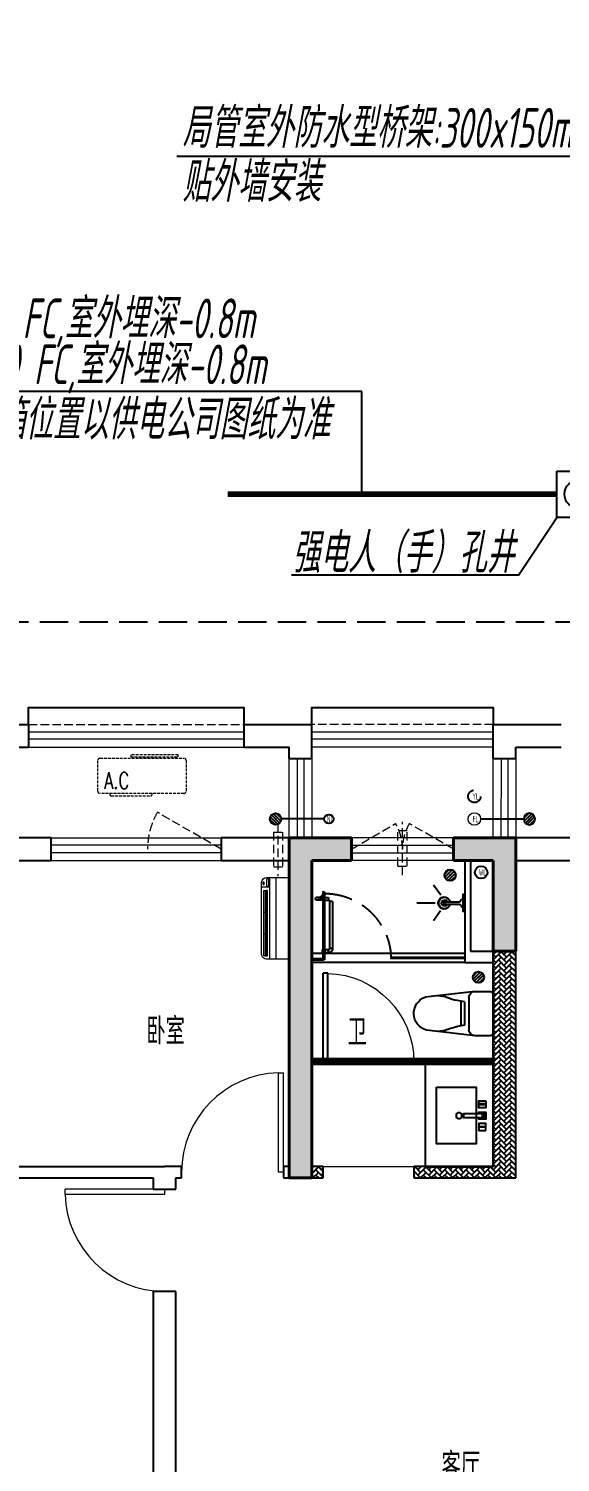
# Model space of a CAD drawing. Extents: x 3753737 to 4713801, y -857380 to 24339.
# Drawn here: x 4043213 to 4047907, y -709217 to -696576 of the extents above; entities that cross this region are included whole.
import ezdxf

# ---------------------------------------------------------------- set-up
doc = ezdxf.new("R2010")
doc.units = 0
doc.header["$LTSCALE"] = 1000
doc.header["$MEASUREMENT"] = 0
doc.linetypes.add('DASH', pattern=[0.35, 0.25, -0.1])
doc.linetypes.add('HIDDEN', pattern=[0.375, 0.25, -0.125])
doc.layers.get('0').update_dxf_attribs({"linetype": 'CONTINUOUS'})
for name, color, linetype in [('!!DIM-动力', 7, 'CONTINUOUS'), ('!!电气', 1, 'CONTINUOUS'), ('CURTWALL', 4, 'CONTINUOUS'), ('DIM-照明', 7, 'CONTINUOUS'), ('IP-bath&kitchen-JOHNSON', 4, 'CONTINUOUS'), ('LVTRY', 252, 'CONTINUOUS'), ('P-bath&kitchen-JOHNSON', 4, 'CONTINUOUS'), ('VPIPE-中水', 122, 'CONTINUOUS'), ('VPIPE-凝结', 150, 'CONTINUOUS'), ('VPIPE-雨水', 4, 'DASH'), ('WALL', 252, 'CONTINUOUS'), ('WIRE-动力', 7, 'CONTINUOUS'), ('保温', 6, 'CONTINUOUS'), ('卫生间', 6, 'CONTINUOUS'), ('看线', 185, 'CONTINUOUS')]:
    doc.layers.add(name, color=color, linetype=linetype)
for name, color, linetype, lineweight in [('COLUMN', 252, 'CONTINUOUS', 40), ('PUB_HATCH', 8, 'CONTINUOUS', 9), ('PUB_TEXT', 7, 'CONTINUOUS', 20), ('VPIPE-废水', 31, 'TG_F', 18), ('WINDOW', 146, 'CONTINUOUS', 20), ('平面-栏杆', 56, 'CONTINUOUS', 15), ('平面-看线', 252, 'CONTINUOUS', 15), ('平面-空调室内机', 176, 'CONTINUOUS', 9), ('平面-空调预留孔', 252, 'CONTINUOUS', 15)]:
    doc.layers.add(name, color=color, linetype=linetype, lineweight=lineweight)
doc.styles.add('_TCH_DIM', font='SIMPLEX', dxfattribs={"bigfont": 'GBCBIG'})
doc.styles.add('HZTXT', font='gbeitc.shx', dxfattribs={"width": 0.8, "height": 400, "bigfont": 'hztxt.shx'})
doc.styles.get("Standard").update_dxf_attribs({"font": 'gbenor.shx', "bigfont": 'gbcbig.shx'})
doc.styles.add('TG_LINETYPE', font='SIMPLEX', dxfattribs={"width": 0.8, "height": 3, "bigfont": 'HZTXT'})
doc.linetypes.add('TG_F', pattern='A,2,-0.3,["F",TG_LINETYPE,S=0.1,R=0,X=-0.23,Y=-0.15],0', length=2.3)
pattern_1 = [(45, (0, 0), (0, 47.4157523), [100.584, -33.528]), (135, (23.708, 23.708), (3e-15, 47.4157523), [100.584, -33.528])]

# ---------------------------------------------------------------- blocks, each defined once
blk = doc.blocks.new('A$C148B7D8E')
at = {"layer": '卫生间', "color": 252, "linetype": 'DASH'}
blk.add_lwpolyline([(16100, 14000), (16100, 15400), (7700, 15400), (7700, 10800), (7300, 10800), (7300, 10000), (900, 10000), (900, 9000), (-900, 9000), (-900, -900), (1750, -900), (1750, -2100), (23450, -2100), (23450, -900), (25100, -900)], dxfattribs=at)
blk = doc.blocks.new('$lvtry$00000171')
for p, q in [((-74, 11), (-11, 74)), ((-70, -27), (27, 70)), ((-53, -53), (53, 53)), ((-27, -70), (70, 27)), ((11, -74), (74, -11))]:
    blk.add_line(p, q)
blk.add_circle((0, 0), 75)
blk.add_point((0, 0))
blk = doc.blocks.new('DSGDFGF')
blk.add_hatch(color=252).paths.add_polyline_path([(677792, 343576), (677791, 343579), (677783, 343575), (677784, 343572)])
at = {"color": 252}
for p, q in [((677781, 343575), (677793, 343580)), ((677782, 343575), (677782, 343575)), ((677782, 343575), (677784, 343572)), ((677793, 343568), (677782, 343568)), ((677793, 343567), (677782, 343567)), ((677782, 343567), (677782, 343547)), ((677782, 343559), (677784, 343558)), ((677784, 343558), (677782, 343558)), ((677784, 343572), (677793, 343576)), ((677787, 343578), (677787, 343539)), ((677791, 343579), (677793, 343580)), ((677791, 343579), (677793, 343576)), ((677793, 343559), (677791, 343558)), ((677791, 343558), (677793, 343558)), ((677792, 343567), (677792, 343545)), ((676441, 342779), (676376, 342844)), ((676458, 342790), (676387, 342861)), ((676469, 342807), (676404, 342872)), ((676472, 342832), (676429, 342875)), ((677752, 342860), (677792, 342860)), ((677752, 342080), (677752, 342860)), ((677792, 342080), (677792, 342860)), ((676415, 342776), (676373, 342818)), ((676292, 342675), (676292, 342335)), ((676452, 342700), (676317, 342700)), ((676452, 342700), (676892, 342650)), ((676505, 342363), (676505, 342647)), ((676544, 342608), (676622, 342622)), ((676544, 342608), (676544, 342402)), ((676576, 342614), (676576, 342396)), ((676452, 342310), (676879, 342359)), ((676544, 342402), (676622, 342388)), ((676317, 342310), (676452, 342310)), ((677792, 342080), (677752, 342080))]:
    blk.add_line(p, q, dxfattribs=at)
for points in [[(676792, 341855), (676442, 341855), (676442, 341356), (676792, 341356)], [(676357, 341735), (676357, 341675), (676417, 341675), (676417, 341735)], [(676412, 341708), (676412, 341702), (676362, 341702), (676362, 341708)], [(676387, 341585), (676387, 341625), (676367, 341625), (676367, 341585)], [(676387, 341625), (676387, 341585), (676552, 341585), (676552, 341625)], [(676357, 341475), (676357, 341535), (676417, 341535), (676417, 341475)], [(676412, 341502), (676412, 341508), (676362, 341508), (676362, 341502)]]:
    blk.add_lwpolyline(points, close=True, dxfattribs=at)
blk.add_lwpolyline([(676417, 341625), (676417, 341635), (676357, 341635), (676357, 341575), (676417, 341575), (676417, 341585)], dxfattribs=at)
blk.add_circle((676593, 341605), 26, dxfattribs=at)
for centre, radius, start, end in [((677781, 343574), 1, 111.5266, 175.7652), ((677801, 343574), 20.5, 177.9915, 196.9003), ((677793, 343562), 13.5, 155.1524, 208.9779), ((677782, 343574), 0.5, 112.733, 178.0542), ((677801, 343574), 19.5, 177.4658, 196.2484), ((677796, 343562), 14.6, 161.8973, 193.7147), ((677791, 343560), 9.42, 188.0154, 204.2283), ((677782, 343556), 0.5, 208.9779, 24.2283), ((677816, 343571), 24, 160.7609, 187.0487), ((677781, 343561), 11.7, 335.4186, 349.5177), ((677792, 343555), 0.5, 155.4186, 330.1502), ((677793, 343579), 0.5, 340.7609, 112.533), ((677793, 343579), 1.17, 340.0401, 112.533), ((677814, 343571), 20.6, 160.0401, 190.8473), ((677781, 343562), 13.4, 330.1502, 25.0815), ((677781, 343562), 12.4, 343.9451, 21.3478), ((676317, 342675), 25, 90, 180), ((676452, 342647), 53.3, 0, 90), ((676566, 342910), 294, 278.5172, 296.4631), ((676779, 342439), 224, 90, 111.4798), ((676840, 342506), 153, 285.0773, 70.1181), ((676317, 342335), 25, 180, 270), ((676452, 342363), 53.3, 270, 0), ((676566, 342100), 294, 63.5369, 81.4828), ((676779, 342572), 224, 248.5202, 270)]:
    blk.add_arc(centre, radius, start, end, dxfattribs=at)
at = {"color": 252, "lineweight": 13}
blk.add_arc((677772, 342080), 780, 91.4693, 180, dxfattribs=at)
at = {"color": 252, "extrusion": (0, 0, -1)}
blk.add_ellipse((676422, 342825), major_axis=(-35.4, 35.4), ratio=1, start_param=5.497787, end_param=11.780972, dxfattribs=at)
at = {"color": 252}
blk.add_open_spline([(677782, 343547), (677783, 343546), (677785, 343545), (677788, 343549), (677791, 343547), (677792, 343545)], degree=3, knots=[0, 0, 0, 0, 3.066329, 6.218313, 11.124135, 11.124135, 11.124135, 11.124135], dxfattribs=at)
blk.add_point((676422, 342825), dxfattribs=at)
at = {"layer": 'CURTWALL', "color": 252}
for p, q in [((676292, 342105), (677892, 342105)), ((676292, 342105), (676292, 342055)), ((676292, 342089), (677892, 342089)), ((677892, 342105), (677892, 342055)), ((676292, 342072), (677892, 342072)), ((676292, 342055), (677892, 342055))]:
    blk.add_line(p, q, dxfattribs=at)
at = {"layer": 'IP-bath&kitchen-JOHNSON', "color": 252}
for p, q in [((676492, 343855), (676492, 343055)), ((676542, 343855), (676542, 342955)), ((676755, 343549), (676817, 343638)), ((676542, 343554), (676542, 343407)), ((676716, 343491), (676592, 343491)), ((676804, 343480), (676967, 343480)), ((676716, 343470), (676592, 343470)), ((676756, 343412), (676817, 343323)), ((676492, 343055), (676292, 343055)), ((676542, 343035), (677892, 343035)), ((676542, 343000), (677192, 343000)), ((676542, 342990), (677192, 342990)), ((677192, 342990), (677192, 343000)), ((677892, 342990), (677792, 342990)), ((677792, 342980), (677792, 342990)), ((677892, 342980), (677792, 342980)), ((676542, 342955), (676292, 342955)), ((676542, 342955), (677892, 342955))]:
    blk.add_line(p, q, dxfattribs=at)
blk.add_lwpolyline([(676542, 343554), (676558, 343554), (676558, 343407), (676542, 343407)], dxfattribs=at)
for points in [[(676573, 343507, 0.364142), (676558, 343518, 0.020495)], [(676592, 343491, -0.21439), (676573, 343507, -7.649644)], [(676573, 343454, -0.364142), (676558, 343443, -0.020495)], [(676592, 343470, 0.214893), (676573, 343454, 7.649644)]]:
    blk.add_lwpolyline(points, format="xyb", dxfattribs=at)
blk.add_arc((676716, 343480), 10.5, 270.0085, 90.0085, dxfattribs=at)
for centre, major_axis, ratio, start_param, end_param in [((676724, 343480), (0, 53.6), 0.987577, 1.76809, 7.656688), ((676721, 343480), (0, -51), 0.990052, -1.36297, 4.504563), ((676720, 343480), (0, -26.8), 0.994812, -1.167677, 4.309269), ((676707, 343493), (-1.43, 0), 0.85, 4.712389, 10.995574), ((676732, 343493), (-1.43, 0), 0.85, 4.712389, 10.995574), ((676707, 343468), (-1.43, 0), 0.85, -1.570796, 4.712389), ((676732, 343468), (-1.43, 0), 0.85, 4.712389, 10.995574)]:
    blk.add_ellipse(centre, major_axis=major_axis, ratio=ratio, start_param=start_param, end_param=end_param, dxfattribs=at)
at = {"layer": 'LVTRY', "color": 252}
for p, q in [((676292, 341155), (676292, 342055)), ((676292, 342055), (676892, 342055)), ((676892, 342055), (676892, 341155)), ((676892, 341155), (676292, 341155))]:
    blk.add_line(p, q, dxfattribs=at)
at = {"layer": 'P-bath&kitchen-JOHNSON', "color": 252}
for p, q in [((677709, 343494), (677709, 343078)), ((677709, 343494), (677735, 343494)), ((677735, 343494), (677735, 343078)), ((677745, 343529), (677745, 343504)), ((677777, 343529), (677745, 343529)), ((677777, 343504), (677745, 343504)), ((677792, 343567), (677782, 343567)), ((677782, 343567), (677782, 342980)), ((677782, 343542), (677789, 343542)), ((677782, 343512), (677782, 343542)), ((677782, 343512), (677789, 343512)), ((677785, 343542), (677787, 343540)), ((677785, 343523), (677785, 343542)), ((677785, 343531), (677785, 343512)), ((677785, 343512), (677787, 343515)), ((677787, 343525), (677787, 343540)), ((677787, 343525), (677787, 343515)), ((677789, 343542), (677790, 343541)), ((677789, 343540), (677789, 343542)), ((677789, 343515), (677789, 343512)), ((677789, 343512), (677790, 343514)), ((677790, 343540), (677790, 343541)), ((677790, 343515), (677790, 343514)), ((677792, 342980), (677792, 343567)), ((677799, 343529), (677853, 343529)), ((677799, 343504), (677853, 343504)), ((677804, 343542), (677807, 343542)), ((677804, 343542), (677804, 343512)), ((677804, 343512), (677807, 343512)), ((677807, 343542), (677809, 343540)), ((677807, 343542), (677807, 343525)), ((677807, 343512), (677807, 343530)), ((677807, 343512), (677809, 343515)), ((677809, 343515), (677809, 343540)), ((677830, 343504), (677830, 343529)), ((677709, 343078), (677735, 343078)), ((677745, 343042), (677745, 343068)), ((677745, 343068), (677777, 343068)), ((677745, 343042), (677777, 343042)), ((677779, 343070), (677777, 343068)), ((677777, 343068), (677777, 343042)), ((677779, 343040), (677777, 343042)), ((677779, 343070), (677779, 343040)), ((677782, 343070), (677779, 343070)), ((677782, 343040), (677779, 343040)), ((677782, 343070), (677782, 343040)), ((677782, 342980), (677792, 342980)), ((677793, 343070), (677796, 343070)), ((677793, 343040), (677793, 343070)), ((677793, 343040), (677796, 343040)), ((677796, 343040), (677796, 343070)), ((677796, 343070), (677798, 343068)), ((677798, 343042), (677798, 343068))]:
    blk.add_line(p, q, dxfattribs=at)
at = {"layer": 'P-bath&kitchen-JOHNSON', "color": 252, "linetype": 'DASH'}
blk.add_arc((677779, 342978), 586, 89.7967, 179.3922, dxfattribs=at)
at = {"layer": 'P-bath&kitchen-JOHNSON', "color": 252}
blk.add_arc((677845, 343517), 15.3, 304.053, 55.9616, dxfattribs=at)
for centre, major_axis, start_param, end_param in [((677745, 343494), (0, 10.4), 0, 1.570796), ((677745, 343078), (0, 35.7), 1.570796, 3.141593), ((677745, 343078), (0, 10.4), 1.570796, 3.141593)]:
    blk.add_ellipse(centre, major_axis=major_axis, ratio=1, start_param=start_param, end_param=end_param, dxfattribs=at)
at = {"layer": 'LVTRY', "color": 252, "xscale": -0.6666666667107826, "yscale": 0.6666666667107826}
blk.add_blockref('$lvtry$00000171', (676672, 343725), dxfattribs=at)
blk = doc.blocks.new('GFDGFSDFGD')
at = {"layer": 'PUB_HATCH'}
for points in [[(425767, 373024), (425217, 373024), (425217, 370024), (425417, 370024), (425417, 372824), (425767, 372824)], [(426667, 373024), (426667, 372824), (427017, 372824), (427017, 372024), (427217, 372024), (427217, 373024)]]:
    blk.add_hatch(color=256, dxfattribs=at).paths.add_polyline_path(points)
at = {"layer": 'COLUMN', "color": 252}
for p, q in [((425767, 373024), (425217, 373024)), ((425217, 373024), (425217, 370024)), ((425767, 372824), (425767, 373024)), ((426667, 373024), (426667, 372824)), ((427217, 373024), (426667, 373024)), ((427217, 372024), (427217, 373024)), ((425417, 370024), (425417, 372824)), ((425417, 372824), (425767, 372824)), ((426667, 372824), (427017, 372824)), ((427017, 372824), (427017, 372024)), ((427017, 372024), (427217, 372024)), ((425217, 370024), (425417, 370024))]:
    blk.add_line(p, q, dxfattribs=at)
blk = doc.blocks.new('GDFGDGRD')
at = {"layer": '保温', "linetype": 'ByBlock', "ltscale": 10}
h = blk.add_hatch(dxfattribs=at)
h.set_pattern_fill('AR-HBONE', color=251, scale=55)
h.set_pattern_definition(pattern_1)
h.paths.add_polyline_path([(427217, 370024), (427217, 372024), (427017, 372024), (427017, 370024)])
h = blk.add_hatch(dxfattribs=at)
h.set_pattern_fill('AR-HBONE', color=251, scale=55)
h.set_pattern_definition(pattern_1)
h.paths.add_polyline_path([(425517, 370024), (425517, 370124), (425417, 370124), (425417, 370024)])
h = blk.add_hatch(dxfattribs=at)
h.set_pattern_fill('AR-HBONE', color=251, scale=55)
h.set_pattern_definition(pattern_1)
h.paths.add_polyline_path([(427017, 370024), (427017, 370124), (426317, 370124), (426317, 370024)])
blk = doc.blocks.new('A$C001338C2')
at = {"color": 8}
for p, q in [((0, 249), (0, 22)), ((845, 304), (55, 304)), ((109, 215), (109, 304)), ((900, 22), (900, 249)), ((22, 0), (878, 0))]:
    blk.add_line(p, q, dxfattribs=at)
at = {"color": 8, "lineweight": 5}
for p, q in [((900, 215), (0, 215)), ((865, 279), (144, 279)), ((144, 279), (144, 266)), ((387, 279), (144, 279)), ((144, 279), (144, 253)), ((144, 266), (865, 266)), ((144, 240), (144, 253)), ((144, 253), (865, 253)), ((865, 240), (144, 240)), ((387, 240), (387, 279)), ((622, 240), (387, 240)), ((865, 279), (622, 279)), ((622, 279), (622, 240)), ((865, 253), (865, 279)), ((865, 266), (865, 240)), ((900, 143), (0, 143))]:
    blk.add_line(p, q, dxfattribs=at)
at = {"color": 8}
for points in [[(89, 226), (22, 226, -0.414214), (17, 232), (17, 243, -0.414214), (22, 249), (89, 249, -0.414214), (95, 243), (95, 232, -0.414214)], [(73, 275), (57, 275, -0.414214), (51, 281), (51, 283, -0.414214), (57, 289), (73, 289, -0.414214), (79, 283), (79, 281, -0.414214)]]:
    blk.add_lwpolyline(points, format="xyb", close=True, dxfattribs=at)
for centre, radius, start, end in [((55, 249), 55, 90, 180), ((845, 249), 55, 360, 90), ((22, 22), 22, 180, 270), ((878, 22), 22, 270, 360)]:
    blk.add_arc(centre, radius, start, end, dxfattribs=at)
blk = doc.blocks.new('dongkong')
at = {"layer": '平面-空调预留孔', "color": 8, "linetype": 'HIDDEN', "ltscale": 0.3}
for p, q in [((-603796, 210900), (-603796, 210431)), ((-603836, 210821), (-603836, 210511)), ((-603836, 210821), (-603756, 210821)), ((-603756, 210821), (-603756, 210511))]:
    blk.add_line(p, q, dxfattribs=at)
blk.add_lwpolyline([(-603756, 210511), (-603836, 210511)], dxfattribs=at)
blk = doc.blocks.new('rtyryrtyeeretee')
at = {"layer": '平面-空调预留孔', "color": 252, "linetype": 'DASH', "ltscale": 0.1}
for p, q in [((669749, 343882), (669749, 343872)), ((669759, 343862), (670112, 343862)), ((670122, 343872), (670122, 343882))]:
    blk.add_line(p, q, dxfattribs=at)
blk.add_lwpolyline([(670402, 343882), (669662, 343882, -0.414214), (669642, 343902), (669642, 344172, -0.414214), (669662, 344192), (670402, 344192, -0.414214), (670422, 344172), (670422, 343902, -0.414214)], format="xyb", close=True, dxfattribs=at)
blk.add_lwpolyline([(670353, 344221), (669933, 344221), (669933, 344206), (670353, 344206)], close=True, dxfattribs=at)
for centre, start, end in [((669759, 343872), 180, 270), ((670112, 343872), 270, 0)]:
    blk.add_arc(centre, 10, start, end, dxfattribs=at)
at = {"layer": '平面-空调预留孔', "color": 252, "linetype": 'DASH', "ltscale": 0.1, "style": '_TCH_DIM', "width": 0.705882}
blk.add_text('A.C', height=146.9, dxfattribs=at).set_placement((669701, 343922))
blk = doc.blocks.new('$WINLIB2D$00000001')
at = {"color": 0}
for points in [[(-0.5, 0.5), (-0.5, -0.5)], [(-0.5, 0.5), (0.5, 0.5)], [(0.5, -0.5), (0.5, 0.5)], [(0.5, 0.1667), (-0.5, 0.1667)], [(0.5, -0.1667), (-0.5, -0.1667)], [(-0.5, -0.5), (0.5, -0.5)]]:
    blk.add_lwpolyline(points, dxfattribs=at)
blk = doc.blocks.new('$DorLib2D$00000001')
for p, q in [((0.45, 0.975), (0.5, 0.975)), ((0.45, 0), (0.45, 0.975)), ((0.5, 0), (0.5, 0.975)), ((0.5, 0), (0.45, 0))]:
    blk.add_line(p, q)
at = {"lineweight": 13}
blk.add_arc((0.475, 0), 0.975, 91.4693, 180, dxfattribs=at)
blk = doc.blocks.new('A$C5F341E43')
at = {"layer": 'VPIPE-中水', "color": 252, "linetype": 'Continuous'}
blk.add_circle((6294.8, 8895), 55, dxfattribs=at)
at = {"layer": 'VPIPE-凝结', "color": 252, "ltscale": 0.1}
for p, q in [((4910, 9365.5), (4530, 9365.5)), ((6290, 9365.5), (6670, 9365.5))]:
    blk.add_line(p, q, dxfattribs=at)
at = {"layer": 'VPIPE-凝结', "color": 252}
blk.add_circle((4950, 9365.5), 40, dxfattribs=at)
at = {"layer": 'VPIPE-废水', "color": 252}
blk.add_circle((6235, 9365), 55, dxfattribs=at)
at = {"layer": 'VPIPE-雨水', "color": 252}
blk.add_circle((6235, 9565), 55, dxfattribs=at)
at = {"layer": 'WALL', "color": 252}
for p, q in [((1700, 10200), (2300, 10200)), ((2300, 10200), (2300, 10000)), ((4200, 10200), (4800, 10200)), ((4200, 10200), (4200, 10000)), ((4800, 9900), (4800, 10200)), ((6400, 10200), (7000, 10200)), ((6400, 9900), (6400, 10200)), ((1900, 10000), (2300, 10000)), ((4200, 10000), (4600, 10000)), ((4600, 9900), (4600, 10000)), ((6600, 10000), (7000, 10000)), ((6600, 9900), (6600, 10000)), ((4600, 9900), (4800, 9900)), ((6400, 9900), (6600, 9900)), ((2500, 9200), (1800, 9200)), ((2500, 9000), (2500, 9200)), ((4700, 9200), (4000, 9200)), ((4000, 9200), (4000, 9000)), ((5150, 9200), (4700, 9200)), ((5150, 9000), (5150, 9200)), ((6500, 9200), (6050, 9200)), ((6050, 9200), (6050, 9000)), ((7100, 9200), (6500, 9200)), ((1900, 9000), (2500, 9000)), ((4000, 9000), (4600, 9000)), ((4600, 6300), (4600, 9000)), ((4800, 9000), (5150, 9000)), ((4800, 6300), (4800, 9000)), ((6050, 9000), (6400, 9000)), ((6400, 6300), (6400, 9000)), ((6600, 6200), (6600, 9000)), ((6600, 9000), (7100, 9000)), ((1800, 6200), (3400, 6200)), ((1900, 6300), (3500, 6300)), ((3400, 6200), (3400, 6100)), ((3650, 6300), (3500, 6300)), ((3600, 6200), (3650, 6200)), ((3600, 6100), (3600, 6200)), ((3650, 6200), (3650, 6300)), ((4600, 6300), (4550, 6300)), ((4550, 6300), (4550, 6200)), ((4550, 6200), (4700, 6200)), ((4700, 6200), (4900, 6200)), ((4900, 6300), (4800, 6300)), ((4900, 6200), (4900, 6300)), ((6400, 6300), (5700, 6300)), ((5700, 6300), (5700, 6200)), ((5700, 6200), (6600, 6200)), ((3400, 6100), (3600, 6100)), ((3600, 5200), (3400, 5200)), ((3400, 5200), (3400, 1900)), ((3600, 1900), (3600, 5200))]:
    blk.add_line(p, q, dxfattribs=at)
at = {"layer": 'WINDOW', "color": 252, "linetype": 'DASH'}
for p, q in [((4900, 6300), (4900, 6200)), ((5700, 6200), (5700, 6300))]:
    blk.add_line(p, q, dxfattribs=at)
at = {"layer": 'WINDOW', "color": 252}
blk.add_line((4900, 6300, 800), (5700, 6300, 800), dxfattribs=at)
at = {"layer": 'WINDOW', "color": 252, "linetype": 'DASH', "ltscale": 0.3}
for points in [[(4000, 9100), (3436.9, 9424.6, 0.1314846), (3350, 9100)], [(5150.1, 9100), (5539.8, 9324.9, -0.1316053), (5600.1, 9100)], [(6050.1, 9100), (5660.3, 9324.9, 0.1316053), (5600.1, 9100)]]:
    blk.add_lwpolyline(points, format="xyb", dxfattribs=at)
at = {"layer": '平面-栏杆', "color": 252}
for points in [[(4200, 10130), (2300, 10130.3)], [(6400, 10130), (4800, 10130.3)], [(4200, 10070), (2300, 10070.3)], [(6400, 10070), (4800, 10070.3)], [(4670, 9900), (4669.7, 9200)], [(4730, 9900), (4729.7, 9200)], [(6470, 9900), (6469.7, 9200)], [(6530, 9900), (6529.7, 9200)]]:
    blk.add_lwpolyline(points, dxfattribs=at)
at = {"layer": '平面-看线', "color": 252}
for p, q in [((4599.7, 9200), (4600, 9900)), ((6399.7, 9200), (6400, 9900))]:
    blk.add_line(p, q, dxfattribs=at)
at = {"layer": '平面-看线', "color": 252, "linetype": 'DASH', "ltscale": 0.3}
for points in [[(2300, 10200), (4200, 10200)], [(6400, 10200), (4800, 10200)]]:
    blk.add_lwpolyline(points, dxfattribs=at)
at = {"layer": '平面-看线', "color": 252}
for points in [[(2300, 10000), (4200, 10000)], [(6400, 10000), (4800, 10000)], [(4800, 9900), (4799.7, 9200)], [(6600, 9900), (6599.7, 9200)]]:
    blk.add_lwpolyline(points, dxfattribs=at)
at = {"layer": '看线', "color": 252, "ltscale": 0.5}
for points in [[(2300, 10200), (2300, 10350), (4200, 10350), (4200, 10200)], [(4800, 10200), (4800, 10350), (6400, 10350), (6400, 10200)]]:
    blk.add_lwpolyline(points, dxfattribs=at)
at = {"color": 252}
for name, p in [('A$C148B7D8E', (-100, 1100)), ('GFDGFSDFGD', (-420616.6, -363823.7)), ('rtyryrtyeeretee', (-666732.1, -334291)), ('GDFGDGRD', (-420616.6, -363823.7))]:
    blk.add_blockref(name, p, dxfattribs=at)
at = {"color": 252, "xscale": -1}
blk.add_blockref('DSGDFGF', (682692.3, -334855.3), dxfattribs=at)
at = {"layer": 'LVTRY', "color": 252, "yscale": 0.6666666667107825}
for p, xscale, rotation in [((4480, 9365.5), 0.6666666667107825, 269.9999999939778), ((6720, 9365.5), -0.6666666667107825, 90.00000000602213)]:
    blk.add_blockref('$lvtry$00000171', p, dxfattribs=dict(at, xscale=xscale, rotation=rotation))
at = {"layer": 'WINDOW', "color": 252}
for name, p, xscale, yscale, zscale, rotation in [('$WINLIB2D$00000001', (3250, 9100), 1500, -200, 1500, 359.9999999969686), ('$WINLIB2D$00000001', (5600, 9100), -900, -200, -900, 1.823162473766424e-09), ('$DorLib2D$00000001', (4100, 6250), 900, 900, 900, 3.223884863770534e-09), ('$DorLib2D$00000001', (3500, 5650), 900, 900, 900, 90.00000000129845)]:
    blk.add_blockref(name, p, dxfattribs=dict(at, xscale=xscale, yscale=yscale, zscale=zscale, rotation=rotation))
at = {"layer": '平面-空调室内机', "color": 252, "ltscale": 0.3}
blk.add_blockref('dongkong', (608296.2, -201570.7), dxfattribs=at)
at = {"layer": '平面-空调室内机', "color": 252, "ltscale": 0.3, "xscale": -1, "rotation": 180}
blk.add_blockref('dongkong', (609396, 219770.8), dxfattribs=at)
at = {"layer": '平面-空调预留孔', "color": 252, "xscale": -0.8000000000465648, "yscale": 0.8000000000465648, "zscale": 0.8000000000465646, "rotation": 89.99999976656984}
blk.add_blockref('A$C001338C2', (4600, 8850.3), dxfattribs=at)
at = {"layer": 'PUB_TEXT', "color": 252, "width": 0.6}
for s, p in [('YL', (6216.8, 9537)), ('NL', (4933.2, 9337.5)), ('FL', (6219.6, 9337)), ('WL', (6273.8, 8867))]:
    blk.add_text(s, height=56, dxfattribs=at).set_placement(p)
at = {"layer": 'PUB_TEXT', "color": 252}
for s, height, p in [('卧室', 236.31, (3338.7, 7377.8, 0)), ('卫', 236.3, (5114.9, 7368.8)), ('客厅', 236.31, (5945, 3542.5))]:
    blk.add_text(s, height=height, dxfattribs=at).set_placement(p)
blk = doc.blocks.new('dfgdsgsdg')
at = {"layer": '!!DIM-动力'}
blk.add_lwpolyline([(1783913, 547079), (1784300, 547079), (1784300, 546668), (1783913, 546668)], close=True, dxfattribs=at)
blk.add_circle((1784105, 546875), 124, dxfattribs=at)

msp = doc.modelspace()

# ---------------------------------------------------------------- linework, layer by layer
at = {"layer": '!!电气'}
for p, q in [((4048156.7, -697702.6), (4044522.3, -697702.6)), ((4046154.5, -699774.8), (4041511.9, -699774.8)), ((4046154.5, -700681.8), (4046154.5, -699774.8))]:
    msp.add_line(p, q, dxfattribs=at)
at = {"layer": 'DIM-照明', "color": 7}
for q in [(4047875.8, -700887.4), (4045534.9, -701395.5)]:
    msp.add_line((4047539, -701395.5), q, dxfattribs=at)
at = {"layer": 'WIRE-动力', "color": 6, "linetype": 'Continuous', "const_width": 50}
msp.add_lwpolyline([(4047875.8, -700681.8), (4044971.1, -700681.8)], dxfattribs=at)

# ---------------------------------------------------------------- block references
at = {"layer": '!!DIM-动力', "rotation": 0.001736889965600356}
msp.add_blockref('dfgdsgsdg', (2263979.8, -1247609.3), dxfattribs=at)
at = {"layer": '!!电气'}
msp.add_blockref('A$C5F341E43', (4040913.4, -712910.2), dxfattribs=at)

# ---------------------------------------------------------------- texts
at = {"layer": 'DIM-照明', "color": 7, "style": 'HZTXT', "width": 0.7}
for s, p in [('局管室外防水型桥架:300x150mm', (4044567.9, -697625.5)), ('贴外墙安装', (4044567.9, -698101.5)), ('自管：2PC65 FC,室外埋深-0.8m', (4041523.4, -699305.6, 1500)), ('局管：3PC150 FC,室外埋深-0.8m', (4041523.4, -699710.8, 1500)), ('室外电缆分支箱位置以供电公司图纸为准', (4041464.1, -700197.6, 1500)), ('强电人（手）孔井', (4045538.6, -701373.2))]:
    msp.add_text(s, height=350, dxfattribs=at).set_placement(p)

doc.saveas('drawing.dxf')
